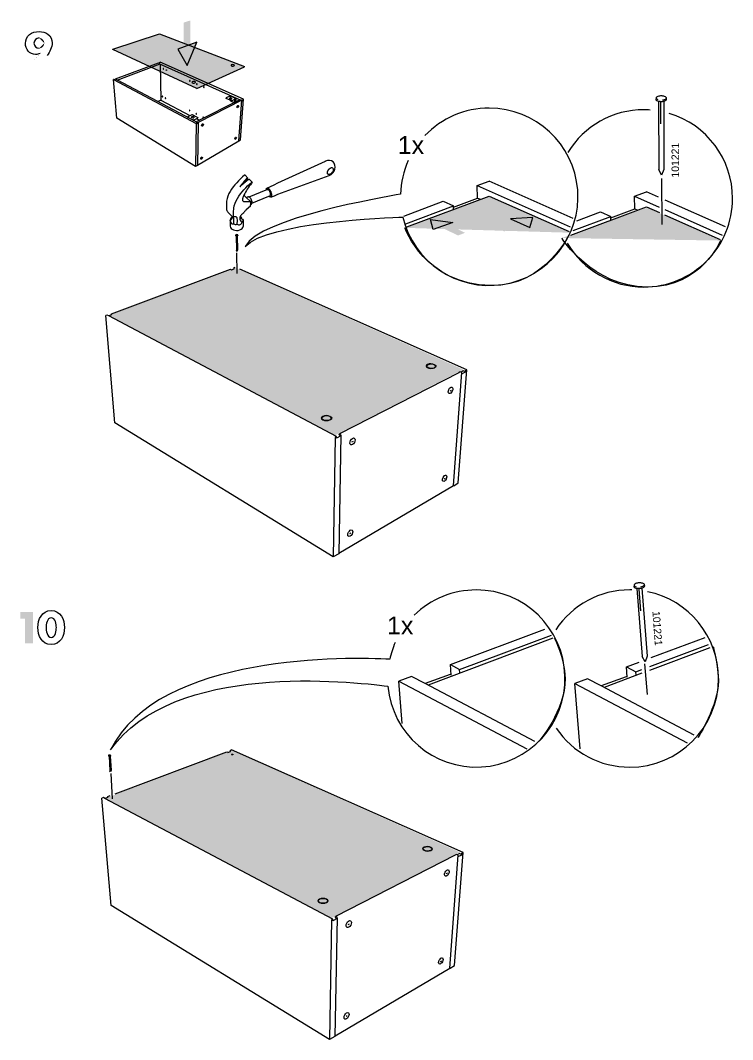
# Model space of a CAD drawing. Header units: metres. Extents: x -8.4 to 7.9, y -3.9 to 2.
# Drawn here: x 6.078 to 6.841, y 0.127 to 1.219 of the extents above; entities that cross this region are included whole.
import ezdxf

# ---------------------------------------------------------------- set-up
doc = ezdxf.new("R2010")
doc.units = ezdxf.units.M
doc.header["$MEASUREMENT"] = 0
for name, color, linetype, lineweight in [('PDF8_Geometry_Num_Penna__7', 7, 'Continuous', 18), ('PDF8_Solid Fills_Num_Penna__7', 7, 'Continuous', 18), ('PDF8_Text_Num_Penna__7', 7, 'Continuous', 18)]:
    doc.layers.add(name, color=color, linetype=linetype, lineweight=lineweight)
doc.layers.add('PDF8_Solid Fills_Num_Penna__2', color=7, linetype='Continuous', lineweight=18, true_color=0xc6c8ca)
doc.styles.add('GENERATED_STYLE_2', font='')
doc.styles.get('GENERATED_STYLE_2').set_extended_font_data('Arial')

msp = doc.modelspace()

# ---------------------------------------------------------------- hatches: boundary and pattern name
at = {"layer": 'PDF8_Geometry_Num_Penna__7', "linetype": 'Continuous', "lineweight": 18}
for points in [[(6.1035, 1.1948, 0.415702), (6.098, 1.2004)], [(6.098, 1.1893, 0.415602), (6.1035, 1.1948)], [(6.0895, 1.1723), (6.0991, 1.1836), (6.099, 1.1837)], [(6.0828, 0.578), (6.0828, 0.5517), (6.0916, 0.5517), (6.0916, 0.5854), (6.078, 0.5854), (6.078, 0.578)]]:
    msp.add_hatch(color=7, dxfattribs=at).paths.add_polyline_path(points)
at = {"layer": 'PDF8_Solid Fills_Num_Penna__2', "linetype": 'Continuous', "lineweight": 18, "true_color": 0xc6c8ca}
for points in [[(6.3183, 1.1693), (6.2669, 1.1458), (6.177, 1.1881), (6.2271, 1.2045)], [(6.4897, 0.9969), (6.58, 1.0302), (6.6666, 0.9917)], [(6.6576, 0.986), (6.7492, 1.0186), (6.8277, 0.9833)], [(6.5521, 0.8451), (6.4143, 0.7743), (6.1721, 0.9026), (6.3081, 0.9542)], [(6.5486, 0.3278), (6.4109, 0.2571), (6.1686, 0.3854), (6.3046, 0.4369)]]:
    msp.add_hatch(color=9, dxfattribs=at).paths.add_polyline_path(points)
at = {"layer": 'PDF8_Solid Fills_Num_Penna__7', "linetype": 'Continuous', "lineweight": 18}
for points in [[(6.2601, 1.1852), (6.2601, 1.2192), (6.2529, 1.2169), (6.2529, 1.1814)], [(6.2567, 1.171), (6.267, 1.196), (6.2464, 1.1884)], [(6.5172, 1.0059), (6.541, 1.0028), (6.5198, 0.9951)], [(6.6197, 1.0024), (6.5961, 0.9931), (6.5889, 0.9965), (6.6125, 1.0059)], [(6.6268, 1.0079), (6.6029, 1.0067), (6.6234, 0.9974)], [(6.5238, 0.9998), (6.5466, 0.9887), (6.5541, 0.9916), (6.5312, 1.0027)]]:
    msp.add_hatch(color=7, dxfattribs=at).paths.add_polyline_path(points)

# ---------------------------------------------------------------- linework, layer by layer
at = {"layer": 'PDF8_Geometry_Num_Penna__7', "color": 7, "linetype": 'Continuous', "lineweight": 18, "flags": 128}
for points in [[(6.1768, 1.1885), (6.2271, 1.2048), (6.3181, 1.1697)], [(6.1768, 1.1881), (6.1768, 1.1885)], [(6.2669, 1.1464), (6.1768, 1.1881)], [(6.1799, 1.1565), (6.2258, 1.1737), (6.2262, 1.1735)], [(6.1817, 1.1552), (6.2275, 1.1725)], [(6.2262, 1.1735), (6.2272, 1.1738), (6.2272, 1.1743)], [(6.2263, 1.173), (6.2262, 1.1735)], [(6.2263, 1.1731), (6.314, 1.1338)], [(6.2272, 1.1743), (6.2276, 1.1745)], [(6.2275, 1.1725), (6.2285, 1.1337)], [(6.317, 1.1348), (6.2276, 1.1745)], [(6.2669, 1.1464), (6.318, 1.1693), (6.3181, 1.1697)], [(6.1782, 1.156), (6.1776, 1.1558)], [(6.1776, 1.1558), (6.2662, 1.1087)], [(6.1811, 1.1143), (6.1776, 1.1558)], [(6.1788, 1.1556), (6.1782, 1.156)], [(6.1799, 1.1561), (6.1788, 1.1556)], [(6.1799, 1.1561), (6.1799, 1.1565)], [(6.1819, 1.155), (6.1799, 1.1561)], [(6.2661, 1.1105), (6.1819, 1.155)], [(6.2982, 1.1357), (6.2982, 1.136), (6.2982, 1.136), (6.2983, 1.136), (6.2983, 1.1361), (6.2983, 1.1361), (6.2984, 1.1361)], [(6.3022, 1.138), (6.2984, 1.1361)], [(6.3023, 1.138), (6.3027, 1.1378), (6.3027, 1.1378), (6.3027, 1.1378)], [(6.3027, 1.1378), (6.3027, 1.1378), (6.3027, 1.1378), (6.3027, 1.1377), (6.3028, 1.1377)], [(6.3028, 1.1377), (6.3028, 1.1377), (6.3028, 1.1377), (6.3029, 1.1377), (6.3029, 1.1377), (6.303, 1.1377), (6.303, 1.1377), (6.3035, 1.138)], [(6.3036, 1.138), (6.3081, 1.1359), (6.3076, 1.1356)], [(6.2285, 1.1337), (6.2256, 1.1324)], [(6.2285, 1.1336), (6.2595, 1.1174)], [(6.3128, 1.1342), (6.2663, 1.1105)], [(6.3145, 1.134), (6.3151, 1.1338), (6.2684, 1.1098)], [(6.2982, 1.1357), (6.2982, 1.1357), (6.2982, 1.1356), (6.2983, 1.1356), (6.2983, 1.1356), (6.2984, 1.1355), (6.2984, 1.1355)], [(6.3025, 1.1336), (6.2984, 1.1355)], [(6.3076, 1.1355), (6.3076, 1.1355), (6.3076, 1.1355), (6.3076, 1.1356), (6.3076, 1.1356), (6.3076, 1.1356), (6.3076, 1.1356)], [(6.3076, 1.1356), (6.3076, 1.1355)], [(6.3076, 1.1347), (6.3077, 1.1347), (6.3078, 1.1347), (6.3079, 1.1347)], [(6.3076, 1.1324), (6.308, 1.1324), (6.3078, 1.132)], [(6.3083, 1.1353), (6.3079, 1.1354), (6.3079, 1.1354), (6.3079, 1.1354), (6.3078, 1.1354), (6.3078, 1.1355), (6.3077, 1.1355), (6.3077, 1.1355)], [(6.3083, 1.1357), (6.3083, 1.1357), (6.3083, 1.1358), (6.3083, 1.1358), (6.3082, 1.1359), (6.3082, 1.1359)], [(6.3083, 1.1352), (6.3083, 1.1353), (6.3083, 1.1357)], [(6.3084, 1.1351), (6.3084, 1.1351), (6.3084, 1.1352), (6.3084, 1.1352), (6.3084, 1.1352), (6.3083, 1.1352)], [(6.3084, 1.1351), (6.3084, 1.1347), (6.3084, 1.1347), (6.3084, 1.1347), (6.3084, 1.1347), (6.3084, 1.1347)], [(6.3089, 1.1349), (6.3085, 1.1351), (6.3085, 1.1351), (6.3084, 1.1351), (6.3084, 1.1351)], [(6.3088, 1.1322), (6.309, 1.1348)], [(6.309, 1.1348), (6.309, 1.1348), (6.309, 1.1349), (6.309, 1.1349), (6.3089, 1.1349)], [(6.3105, 1.1267), (6.3111, 1.127)], [(6.3118, 1.0901), (6.312, 1.0901), (6.3137, 1.0911), (6.317, 1.1348)], [(6.3119, 1.0902), (6.3151, 1.1338)], [(6.3145, 1.134), (6.3139, 1.1337)], [(6.3151, 1.1333), (6.3165, 1.134)], [(6.3165, 1.1345), (6.317, 1.1348)], [(6.3165, 1.134), (6.3165, 1.1345)], [(6.7613, 1.1325), (6.7616, 1.0595)], [(6.7634, 1.1316), (6.7634, 1.1084)], [(6.7669, 1.1324), (6.7671, 1.0595)], [(6.2654, 1.0625), (6.1811, 1.1143)], [(6.257, 1.1155), (6.2571, 1.1156), (6.2571, 1.1156), (6.2571, 1.1157), (6.2571, 1.1157), (6.2572, 1.1158), (6.2572, 1.1158), (6.2573, 1.1159)], [(6.2571, 1.1152), (6.257, 1.1155)], [(6.2573, 1.1151), (6.2577, 1.1153)], [(6.2579, 1.1155), (6.2579, 1.1154)], [(6.2634, 1.1124), (6.2677, 1.1146), (6.2678, 1.1146), (6.2678, 1.1146), (6.2679, 1.1147), (6.2679, 1.1147), (6.2679, 1.1148), (6.2679, 1.1148)], [(6.2677, 1.1153), (6.2678, 1.1152), (6.2678, 1.1152), (6.2679, 1.1152), (6.2679, 1.1151), (6.2679, 1.1151)], [(6.2679, 1.1151), (6.2679, 1.1148)], [(6.2628, 1.113), (6.2627, 1.113), (6.2627, 1.113), (6.2626, 1.113), (6.2626, 1.113), (6.2625, 1.113), (6.2625, 1.113), (6.2619, 1.1127)], [(6.2627, 1.1125), (6.2627, 1.1125), (6.2628, 1.1126), (6.2628, 1.1126), (6.2628, 1.1127)], [(6.2627, 1.1122), (6.2627, 1.1125)], [(6.2628, 1.1127), (6.2628, 1.1129), (6.2628, 1.113)], [(6.2628, 1.1129), (6.2628, 1.1129), (6.2629, 1.1129), (6.2629, 1.1129), (6.2629, 1.1129), (6.2629, 1.1128), (6.2629, 1.1128), (6.2629, 1.1128), (6.2628, 1.1128), (6.2628, 1.1127), (6.2628, 1.1127)], [(6.2634, 1.112), (6.2634, 1.112), (6.2634, 1.1119), (6.2633, 1.1118)], [(6.2634, 1.1124), (6.2634, 1.112)], [(6.2662, 1.1087), (6.2654, 1.0625)], [(6.2661, 1.1105), (6.2684, 1.1093), (6.2668, 1.1084), (6.2668, 1.109)], [(6.2668, 1.109), (6.2662, 1.1087)], [(6.2669, 1.1136), (6.2696, 1.1122)], [(6.2684, 1.1098), (6.2675, 1.0638)], [(6.2684, 1.1098), (6.2678, 1.1101)], [(6.2678, 1.1097), (6.2678, 1.1101)], [(6.2726, 1.107), (6.2732, 1.1073)], [(6.3083, 1.0927), (6.3088, 1.093)], [(6.2676, 1.064), (6.3119, 1.0902)], [(6.2718, 1.0715), (6.2723, 1.0718)], [(6.2675, 1.0638), (6.2654, 1.0625)], [(6.4098, 1.0545), (6.4096, 1.0544), (6.4094, 1.0543), (6.4091, 1.0542), (6.4089, 1.0542), (6.4087, 1.0541), (6.4085, 1.0541), (6.4083, 1.0541), (6.4081, 1.0541), (6.4079, 1.0541), (6.4078, 1.0541), (6.4076, 1.0542), (6.4075, 1.0543), (6.4074, 1.0543), (6.4073, 1.0544), (6.4072, 1.0545), (6.4071, 1.0546), (6.407, 1.0548), (6.4069, 1.0549), (6.4069, 1.055), (6.4068, 1.0552), (6.4068, 1.0553), (6.4068, 1.0555), (6.4068, 1.0557), (6.4068, 1.0559), (6.4068, 1.0561), (6.4068, 1.0563), (6.4068, 1.0565), (6.4068, 1.0567), (6.4069, 1.0569), (6.4069, 1.0572), (6.407, 1.0574), (6.4071, 1.0576), (6.4072, 1.0578), (6.4073, 1.0581), (6.4074, 1.0583), (6.4075, 1.0586), (6.4076, 1.0588), (6.4078, 1.059), (6.4079, 1.0593), (6.4081, 1.0595), (6.4083, 1.0597), (6.4085, 1.0599), (6.4087, 1.0601), (6.4089, 1.0603), (6.4091, 1.0605), (6.4094, 1.0606), (6.4096, 1.0608), (6.4099, 1.0609)], [(6.7644, 1.0534), (6.7616, 1.0595)], [(6.7671, 1.0595), (6.7644, 1.0534)], [(6.3226, 1.0487), (6.3216, 1.048), (6.3206, 1.0473), (6.3196, 1.0466), (6.3186, 1.0459)], [(6.3232, 1.0486), (6.3226, 1.0487)], [(6.7652, 1.0005), (6.7649, 1.0497)], [(6.3415, 1.0391), (6.3414, 1.0389), (6.3413, 1.0386), (6.3412, 1.0384), (6.3412, 1.0382), (6.3412, 1.0379), (6.3412, 1.0377), (6.3411, 1.0375), (6.3426, 1.0381)], [(6.3426, 1.0381), (6.3427, 1.0381), (6.3429, 1.0382), (6.3431, 1.0381), (6.3432, 1.0381), (6.3434, 1.038), (6.3436, 1.0379), (6.3438, 1.0377), (6.344, 1.0375)], [(6.5417, 1.0191), (6.5676, 1.0288), (6.5672, 1.0423)], [(6.5672, 1.0423), (6.5798, 1.047)], [(6.5672, 1.0423), (6.6666, 0.9981)], [(6.6699, 1.007), (6.5798, 1.047)], [(6.3173, 1.0319), (6.3197, 1.0296), (6.3216, 1.0303)], [(6.3197, 1.0296), (6.3244, 1.025), (6.3243, 1.0217)], [(6.3216, 1.0303), (6.3217, 1.0304), (6.3219, 1.0304), (6.3221, 1.0304), (6.3223, 1.0303), (6.3225, 1.0302), (6.3227, 1.0301), (6.323, 1.03), (6.3411, 1.0375)], [(6.4919, 0.9979), (6.5799, 1.0309), (6.6656, 0.9931)], [(6.5676, 1.0288), (6.5706, 1.0275)], [(6.7102, 1.0076), (6.736, 1.0173), (6.7357, 1.0309)], [(6.7357, 1.0309), (6.7483, 1.0355)], [(6.7357, 1.0309), (6.762, 1.0191)], [(6.7614, 1.0297), (6.7483, 1.0355)], [(6.3243, 1.0201), (6.3199, 1.0162)], [(6.3243, 1.0201), (6.3243, 1.0217), (6.325, 1.022)], [(6.325, 1.022), (6.3252, 1.0221), (6.3253, 1.0222), (6.3255, 1.0223), (6.3256, 1.0225), (6.3256, 1.0227), (6.3257, 1.023), (6.3258, 1.0232)], [(6.4886, 1.0094), (6.5306, 1.0255), (6.5417, 1.0205)], [(6.4906, 1.0013), (6.5417, 1.0205)], [(6.5418, 1.0167), (6.5417, 1.0205)], [(6.6675, 0.9891), (6.7484, 1.0195), (6.7625, 1.0132)], [(6.736, 1.0173), (6.739, 1.016)], [(6.7679, 1.0165), (6.8294, 0.9892)], [(6.833, 0.9979), (6.7683, 1.0266)], [(6.3047, 1.0091), (6.3043, 1.0095)], [(6.307, 1.0087), (6.3067, 1.0086), (6.3063, 1.0086)], [(6.316, 1.0055), (6.3159, 1.0056)], [(6.3164, 1.005), (6.3164, 0.9985)], [(6.6698, 0.9939), (6.7102, 1.009)], [(6.6737, 1.0046), (6.699, 1.0141), (6.7102, 1.009)], [(6.7103, 1.0052), (6.7102, 1.009)], [(6.7678, 1.0108), (6.8272, 0.9844)], [(6.3084, 0.9889), (6.3084, 0.9888)], [(6.309, 0.9884), (6.3093, 0.9729)], [(6.3102, 0.9884), (6.3104, 0.9729)], [(6.3099, 0.9716), (6.3093, 0.9729)], [(6.3104, 0.9729), (6.3099, 0.9716)], [(6.3101, 0.9481), (6.3098, 0.9703)], [(6.1755, 0.9048), (6.3031, 0.9526), (6.3042, 0.9521)], [(6.3042, 0.9519), (6.3068, 0.9529), (6.3068, 0.9543)], [(6.3068, 0.9543), (6.3081, 0.9548)], [(6.5559, 0.8447), (6.3129, 0.9526)], [(6.1709, 0.9035), (6.1693, 0.9029)], [(6.179, 0.788), (6.1693, 0.9029)], [(6.1725, 0.9026), (6.1709, 0.9035)], [(6.1755, 0.9037), (6.1725, 0.9026)], [(6.4166, 0.7732), (6.1725, 0.9026)], [(6.1756, 0.9038), (6.1755, 0.9048)], [(6.5474, 0.8417), (6.4195, 0.7762)], [(6.5416, 0.7208), (6.542, 0.7206), (6.5469, 0.7236), (6.5559, 0.8447)], [(6.5418, 0.7209), (6.5506, 0.8419)], [(6.549, 0.8426), (6.5474, 0.8417)], [(6.5506, 0.8419), (6.549, 0.8426)], [(6.5545, 0.8425), (6.552, 0.8436), (6.5498, 0.8424)], [(6.5507, 0.8405), (6.5545, 0.8425)], [(6.5545, 0.8425), (6.5547, 0.844)], [(6.5547, 0.844), (6.5559, 0.8447)], [(6.5505, 0.8406), (6.5507, 0.8405)], [(6.538, 0.8223), (6.5395, 0.8231)], [(6.4129, 0.6442), (6.179, 0.788)], [(6.4194, 0.7752), (6.4195, 0.7762)], [(6.421, 0.7754), (6.4195, 0.7762)], [(6.4151, 0.7724), (6.4129, 0.6442)], [(6.4166, 0.7732), (6.4151, 0.7724)], [(6.4192, 0.775), (6.4212, 0.774), (6.4166, 0.7716), (6.4166, 0.7732)], [(6.4212, 0.7752), (6.4188, 0.6477)], [(6.4329, 0.7676), (6.4345, 0.7684)], [(6.419, 0.6483), (6.5418, 0.7209)], [(6.5317, 0.7279), (6.5331, 0.7288)], [(6.4307, 0.6692), (6.432, 0.67)], [(6.4188, 0.6477), (6.4129, 0.6442)], [(6.738, 0.6104), (6.7436, 0.5377)], [(6.7401, 0.6097), (6.7419, 0.5865)], [(6.7435, 0.6108), (6.7491, 0.538)], [(6.5151, 0.5065), (6.515, 0.5073), (6.6485, 0.5575)], [(6.5392, 0.5177), (6.5384, 0.5289), (6.6397, 0.5669)], [(6.5384, 0.5289), (6.5483, 0.5236), (6.6465, 0.5605)], [(6.7535, 0.5364), (6.8111, 0.558)], [(6.7518, 0.523), (6.8166, 0.5473)], [(6.7521, 0.5269), (6.8147, 0.5504)], [(6.7468, 0.5318), (6.7436, 0.5377)], [(6.7491, 0.538), (6.7468, 0.5318)], [(6.7278, 0.5153), (6.7269, 0.5264), (6.7404, 0.5314)], [(6.7269, 0.5264), (6.7369, 0.5212), (6.7433, 0.5236)], [(6.7493, 0.4968), (6.7466, 0.5296)], [(6.4966, 0.5163), (6.4831, 0.5113)], [(6.5115, 0.5085), (6.4966, 0.5163)], [(6.538, 0.5184), (6.5115, 0.5085)], [(6.5486, 0.5199), (6.5483, 0.5236)], [(6.6852, 0.5138), (6.6717, 0.5088)], [(6.7, 0.506), (6.6852, 0.5138)], [(6.7265, 0.5159), (6.7, 0.506)], [(6.7036, 0.5041), (6.7035, 0.5048), (6.7437, 0.5199)], [(6.7372, 0.5174), (6.7369, 0.5212)], [(6.4831, 0.5113), (6.6201, 0.4385)], [(6.4869, 0.4659), (6.4831, 0.5113)], [(6.6287, 0.4463), (6.5115, 0.5085)], [(6.6717, 0.5088), (6.7921, 0.4449)], [(6.6775, 0.4385), (6.6717, 0.5088)], [(6.7996, 0.4532), (6.7, 0.506)], [(6.3002, 0.4347), (6.3028, 0.4357), (6.3028, 0.4371)], [(6.3028, 0.4371), (6.3041, 0.4376)], [(6.552, 0.3274), (6.3041, 0.4376)], [(6.1722, 0.4312), (6.1722, 0.431)], [(6.1729, 0.4307), (6.1739, 0.4152)], [(6.174, 0.4307), (6.1751, 0.4153)], [(6.1794, 0.3905), (6.2991, 0.4354), (6.3002, 0.4349)], [(6.1746, 0.4139), (6.1739, 0.4152)], [(6.1751, 0.4153), (6.1746, 0.4139)], [(6.1766, 0.3852), (6.175, 0.4121)], [(6.1669, 0.3863), (6.1653, 0.3857)], [(6.175, 0.2707), (6.1653, 0.3857)], [(6.1685, 0.3853), (6.1669, 0.3863)], [(6.1715, 0.3865), (6.1685, 0.3853)], [(6.4126, 0.256), (6.1685, 0.3853)], [(6.1715, 0.3876), (6.174, 0.3885)], [(6.1716, 0.3865), (6.1715, 0.3876)], [(6.5434, 0.3245), (6.4155, 0.259)], [(6.5376, 0.2036), (6.538, 0.2034), (6.5429, 0.2063), (6.552, 0.3274)], [(6.5378, 0.2037), (6.5466, 0.3246)], [(6.545, 0.3253), (6.5434, 0.3245)], [(6.5466, 0.3246), (6.545, 0.3253)], [(6.5505, 0.3252), (6.548, 0.3264), (6.5458, 0.3251)], [(6.5465, 0.3233), (6.5467, 0.3232)], [(6.5467, 0.3232), (6.5505, 0.3252)], [(6.5505, 0.3252), (6.5507, 0.3268)], [(6.5507, 0.3268), (6.552, 0.3274)], [(6.534, 0.3051), (6.5355, 0.3059)], [(6.4089, 0.127), (6.175, 0.2707)], [(6.4111, 0.2552), (6.4089, 0.127)], [(6.4126, 0.256), (6.4111, 0.2552)], [(6.4152, 0.2578), (6.4172, 0.2567), (6.4126, 0.2543), (6.4126, 0.256)], [(6.4172, 0.258), (6.4148, 0.1305)], [(6.417, 0.2582), (6.4155, 0.259)], [(6.4155, 0.2579), (6.4155, 0.259)], [(6.4289, 0.2504), (6.4305, 0.2512)], [(6.5277, 0.2107), (6.5291, 0.2116)], [(6.415, 0.131), (6.5378, 0.2037)], [(6.4267, 0.152), (6.428, 0.1528)], [(6.4148, 0.1305), (6.4089, 0.127)]]:
    msp.add_lwpolyline(points, dxfattribs=at)
for points in [[(6.2567, 1.171), (6.267, 1.196), (6.2464, 1.1884)], [(6.231, 1.1677), (6.231, 1.1677), (6.2309, 1.1677), (6.2309, 1.1677), (6.2308, 1.1677), (6.2308, 1.1677), (6.2308, 1.1676), (6.2308, 1.1676), (6.2308, 1.1675), (6.2308, 1.1675), (6.2308, 1.1674), (6.2308, 1.1673), (6.2308, 1.1673), (6.2308, 1.1672), (6.2309, 1.1672), (6.2309, 1.1671), (6.2309, 1.1671), (6.231, 1.167), (6.231, 1.167), (6.2311, 1.167), (6.2311, 1.167), (6.2312, 1.167), (6.2312, 1.167), (6.2312, 1.167), (6.2312, 1.1671), (6.2313, 1.1671), (6.2313, 1.1672), (6.2313, 1.1672), (6.2313, 1.1673), (6.2313, 1.1674), (6.2312, 1.1674), (6.2312, 1.1675), (6.2312, 1.1676), (6.2311, 1.1676), (6.2311, 1.1677), (6.2311, 1.1677)], [(6.2594, 1.1548), (6.2594, 1.1548), (6.2593, 1.1548), (6.2593, 1.1548), (6.2592, 1.1548), (6.2592, 1.1548), (6.2592, 1.1547), (6.2592, 1.1547), (6.2591, 1.1546), (6.2591, 1.1546), (6.2591, 1.1545), (6.2591, 1.1544), (6.2592, 1.1544), (6.2592, 1.1543), (6.2592, 1.1542), (6.2593, 1.1542), (6.2593, 1.1541), (6.2594, 1.1541), (6.2594, 1.1541), (6.2595, 1.1541), (6.2595, 1.154), (6.2596, 1.1541), (6.2596, 1.1541), (6.2596, 1.1541), (6.2597, 1.1541), (6.2597, 1.1542), (6.2597, 1.1542), (6.2597, 1.1543), (6.2597, 1.1544), (6.2597, 1.1544), (6.2597, 1.1545), (6.2596, 1.1546), (6.2596, 1.1546), (6.2596, 1.1547), (6.2595, 1.1547), (6.2595, 1.1548)], [(6.2669, 1.1514), (6.2668, 1.1514), (6.2668, 1.1514), (6.2667, 1.1514), (6.2667, 1.1514), (6.2666, 1.1514), (6.2666, 1.1514), (6.2666, 1.1513), (6.2666, 1.1513), (6.2666, 1.1512), (6.2666, 1.1511), (6.2666, 1.1511), (6.2666, 1.151), (6.2666, 1.1509), (6.2667, 1.1509), (6.2667, 1.1508), (6.2667, 1.1508), (6.2668, 1.1507), (6.2668, 1.1507), (6.2669, 1.1507), (6.2669, 1.1507), (6.267, 1.1507), (6.267, 1.1507), (6.2671, 1.1507), (6.2671, 1.1508), (6.2671, 1.1508), (6.2671, 1.1509), (6.2671, 1.1509), (6.2671, 1.151), (6.2671, 1.1511), (6.2671, 1.1511), (6.2671, 1.1512), (6.267, 1.1513), (6.267, 1.1513), (6.267, 1.1514), (6.2669, 1.1514)], [(6.2745, 1.148), (6.2745, 1.148), (6.2744, 1.148), (6.2744, 1.148), (6.2743, 1.148), (6.2743, 1.1479), (6.2742, 1.1479), (6.2742, 1.1478), (6.2742, 1.1478), (6.2742, 1.1477), (6.2742, 1.1476), (6.2742, 1.1476), (6.2742, 1.1475), (6.2743, 1.1474), (6.2743, 1.1474), (6.2743, 1.1473), (6.2744, 1.1473), (6.2744, 1.1472), (6.2745, 1.1472), (6.2745, 1.1472), (6.2746, 1.1472), (6.2746, 1.1472), (6.2747, 1.1472), (6.2747, 1.1472), (6.2748, 1.1473), (6.2748, 1.1473), (6.2748, 1.1474), (6.2748, 1.1474), (6.2748, 1.1475), (6.2748, 1.1476), (6.2748, 1.1476), (6.2747, 1.1477), (6.2747, 1.1478), (6.2747, 1.1478), (6.2746, 1.1479), (6.2746, 1.1479)], [(6.2301, 1.1379), (6.2301, 1.1379), (6.23, 1.1379), (6.23, 1.1379), (6.23, 1.1379), (6.2299, 1.1379), (6.2299, 1.1378), (6.2299, 1.1378), (6.2299, 1.1377), (6.2299, 1.1377), (6.2299, 1.1376), (6.2299, 1.1376), (6.2299, 1.1375), (6.23, 1.1374), (6.23, 1.1374), (6.23, 1.1373), (6.2301, 1.1373), (6.2301, 1.1372), (6.2301, 1.1372), (6.2302, 1.1372), (6.2302, 1.1372), (6.2303, 1.1372), (6.2303, 1.1372), (6.2303, 1.1372), (6.2304, 1.1373), (6.2304, 1.1373), (6.2304, 1.1374), (6.2304, 1.1374), (6.2304, 1.1375), (6.2304, 1.1375), (6.2303, 1.1376), (6.2303, 1.1377), (6.2303, 1.1377), (6.2303, 1.1378), (6.2302, 1.1378), (6.2302, 1.1378)], [(6.2333, 1.1362), (6.2333, 1.1363), (6.2332, 1.1363), (6.2332, 1.1363), (6.2332, 1.1362), (6.2331, 1.1362), (6.2331, 1.1362), (6.2331, 1.1361), (6.2331, 1.1361), (6.2331, 1.136), (6.2331, 1.136), (6.2331, 1.1359), (6.2331, 1.1359), (6.2331, 1.1358), (6.2332, 1.1357), (6.2332, 1.1357), (6.2333, 1.1356), (6.2333, 1.1356), (6.2333, 1.1356), (6.2334, 1.1356), (6.2334, 1.1356), (6.2335, 1.1356), (6.2335, 1.1356), (6.2335, 1.1356), (6.2336, 1.1356), (6.2336, 1.1357), (6.2336, 1.1357), (6.2336, 1.1358), (6.2336, 1.1358), (6.2336, 1.1359), (6.2335, 1.136), (6.2335, 1.136), (6.2335, 1.1361), (6.2335, 1.1361), (6.2334, 1.1362), (6.2334, 1.1362)], [(6.3023, 1.138), (6.3022, 1.138), (6.3022, 1.138)], [(6.3027, 1.1378), (6.3026, 1.1378), (6.3026, 1.1378), (6.3026, 1.1378), (6.3027, 1.1377), (6.3027, 1.1377)], [(6.3035, 1.138), (6.3036, 1.138), (6.3036, 1.1379)], [(6.3082, 1.1359), (6.3082, 1.1359)], [(6.3083, 1.1352), (6.3083, 1.1352), (6.3083, 1.1352)], [(6.2592, 1.123), (6.2591, 1.123), (6.2591, 1.123), (6.259, 1.123), (6.259, 1.123), (6.2589, 1.123), (6.2589, 1.123), (6.2589, 1.1229), (6.2589, 1.1229), (6.2589, 1.1228), (6.2589, 1.1228), (6.2589, 1.1227), (6.2589, 1.1226), (6.2589, 1.1226), (6.259, 1.1225), (6.259, 1.1224), (6.2591, 1.1224), (6.2591, 1.1224), (6.2592, 1.1223), (6.2592, 1.1223), (6.2592, 1.1223), (6.2593, 1.1223), (6.2593, 1.1223), (6.2594, 1.1223), (6.2594, 1.1224), (6.2594, 1.1224), (6.2594, 1.1225), (6.2594, 1.1225), (6.2594, 1.1226), (6.2594, 1.1227), (6.2594, 1.1227), (6.2594, 1.1228), (6.2593, 1.1228), (6.2593, 1.1229), (6.2592, 1.1229), (6.2592, 1.123)], [(6.2663, 1.1193), (6.2663, 1.1194), (6.2662, 1.1194), (6.2662, 1.1194), (6.2661, 1.1194), (6.2661, 1.1193), (6.2661, 1.1193), (6.2661, 1.1193), (6.266, 1.1192), (6.266, 1.1191), (6.266, 1.1191), (6.266, 1.119), (6.2661, 1.119), (6.2661, 1.1189), (6.2661, 1.1188), (6.2662, 1.1188), (6.2662, 1.1187), (6.2663, 1.1187), (6.2663, 1.1187), (6.2664, 1.1186), (6.2664, 1.1186), (6.2665, 1.1186), (6.2665, 1.1186), (6.2665, 1.1187), (6.2666, 1.1187), (6.2666, 1.1187), (6.2666, 1.1188), (6.2666, 1.1189), (6.2666, 1.1189), (6.2666, 1.119), (6.2666, 1.119), (6.2665, 1.1191), (6.2665, 1.1192), (6.2665, 1.1192), (6.2664, 1.1193), (6.2664, 1.1193)], [(6.2737, 1.1156), (6.2736, 1.1156), (6.2736, 1.1156), (6.2735, 1.1156), (6.2735, 1.1156), (6.2735, 1.1156), (6.2734, 1.1155), (6.2734, 1.1155), (6.2734, 1.1154), (6.2734, 1.1154), (6.2734, 1.1153), (6.2734, 1.1153), (6.2734, 1.1152), (6.2734, 1.1151), (6.2735, 1.1151), (6.2735, 1.115), (6.2736, 1.115), (6.2736, 1.1149), (6.2737, 1.1149), (6.2737, 1.1149), (6.2738, 1.1149), (6.2738, 1.1149), (6.2739, 1.1149), (6.2739, 1.1149), (6.2739, 1.1149), (6.2739, 1.115), (6.274, 1.115), (6.274, 1.1151), (6.274, 1.1151), (6.2739, 1.1152), (6.2739, 1.1153), (6.2739, 1.1153), (6.2739, 1.1154), (6.2738, 1.1155), (6.2738, 1.1155), (6.2737, 1.1155)], [(6.2628, 1.1127), (6.2628, 1.1127)], [(6.5172, 1.0059), (6.541, 1.0028), (6.5198, 0.9951)], [(6.6268, 1.0079), (6.6029, 1.0067), (6.6234, 0.9974)]]:
    msp.add_lwpolyline(points, close=True, dxfattribs=at)
for points in [[(6.3035, 1.1709), (6.3036, 1.1709), (6.3036, 1.1708), (6.3037, 1.1708), (6.3038, 1.1707), (6.3039, 1.1706), (6.304, 1.1706), (6.3041, 1.1705, 0.242782), (6.3071, 1.1708)], [(6.2616, 1.1528), (6.2617, 1.1527), (6.2618, 1.1526), (6.2618, 1.1525), (6.2619, 1.1525), (6.262, 1.1524), (6.2622, 1.1524, 0.27382), (6.2655, 1.1527)], [(6.3027, 1.136), (6.3026, 1.1351, -0.216321), (6.3019, 1.1356)], [(6.7656, 1.134, 0.049247), (6.7678, 1.1344, 0.115419), (6.7695, 1.1354, 0.426891), (6.7695, 1.1367, 0.113517), (6.7678, 1.1377, 0.0773), (6.7642, 1.1383, 0.078046), (6.7607, 1.1378, 0.116647), (6.759, 1.1369, 0.427435), (6.759, 1.1355, 0.113527), (6.7607, 1.1345)], [(6.3082, 1.135), (6.3082, 1.1349), (6.3082, 1.135), (6.3082, 1.135), (6.3082, 1.135), (6.3082, 1.135), (6.3045, 1.1331, -0.200134), (6.3037, 1.1331), (6.3025, 1.1336), (6.3026, 1.1335), (6.3026, 1.1335), (6.3026, 1.1334), (6.3027, 1.1333), (6.3027, 1.1333), (6.3028, 1.1332), (6.3028, 1.1332), (6.3029, 1.1331), (6.307, 1.1313)], [(6.4875, 1.0085, 2.068375), (6.58, 1.1252, 0.206017), (6.5112, 1.0957)], [(6.7696, 1.135), (6.7696, 1.1343, -0.206866), (6.7693, 1.1336, -0.116815), (6.7677, 1.1326, -0.07869), (6.7641, 1.1321, -0.078313), (6.7605, 1.1327, -0.113138), (6.7589, 1.1337, -0.202241), (6.7586, 1.1344), (6.7586, 1.1352)], [(6.2677, 1.1153), (6.2624, 1.118, 0.217478), (6.2616, 1.118), (6.2573, 1.1159), (6.2578, 1.1156), (6.2579, 1.1155), (6.2579, 1.1155), (6.2579, 1.1155), (6.2579, 1.1155), (6.2579, 1.1154), (6.2579, 1.1154), (6.2578, 1.1154), (6.2577, 1.1153), (6.2577, 1.1153)], [(6.264, 1.1153, -0.369716), (6.2615, 1.1148), (6.2614, 1.1149), (6.2613, 1.1149), (6.2612, 1.115), (6.2612, 1.1151), (6.2611, 1.1151), (6.2611, 1.1152)], [(6.6635, 0.9806, 0.267007), (6.7456, 0.9335, 0.414214), (6.8406, 1.0285, 0.331291), (6.7728, 1.1195)], [(6.7524, 1.1232, 0.017662), (6.7456, 1.1235, 0.262686), (6.6643, 1.0777)], [(6.342, 1.0395, -0.004068), (6.4046, 1.0685), (6.4047, 1.0685), (6.4048, 1.0686), (6.4049, 1.0686)], [(6.3215, 1.0503), (6.321, 1.0503, 0.041652), (6.3128, 1.0408), (6.3137, 1.0417), (6.3146, 1.0425), (6.3156, 1.0434), (6.3166, 1.0442), (6.3176, 1.0451), (6.3186, 1.0459), (6.3193, 1.0469), (6.32, 1.0479), (6.3207, 1.049), (6.3215, 1.0503), (6.3185, 1.0532), (6.318, 1.0533, 0.085223), (6.3026, 1.036, 0.115579), (6.2988, 1.0255), (6.2987, 1.0241), (6.2986, 1.0227), (6.2986, 1.0214), (6.2985, 1.02), (6.2985, 1.0187), (6.2986, 1.0174), (6.2987, 1.0161), (6.299, 1.0156), (6.2993, 1.0151), (6.2995, 1.0147), (6.2998, 1.0143), (6.3001, 1.0138), (6.3004, 1.0133), (6.3043, 1.0095), (6.3044, 1.0093), (6.3044, 1.0091), (6.3045, 1.009), (6.3045, 1.0088), (6.3046, 1.0086), (6.3046, 1.0084, -0.318516), (6.3026, 1.0048), (6.3026, 1.0049), (6.3026, 1.0049), (6.3026, 1.005), (6.3026, 1.005), (6.3026, 1.0051), (6.3026, 1.0051), (6.3026, 0.9985)], [(6.3232, 1.0486), (6.3262, 1.0457), (6.3254, 1.0444, 0.067021), (6.3173, 1.0319), (6.3169, 1.0311), (6.3166, 1.0303), (6.3163, 1.0295), (6.316, 1.0287), (6.3158, 1.0283), (6.3158, 1.028), (6.3157, 1.0276), (6.3157, 1.0273), (6.3157, 1.027), (6.3157, 1.0267), (6.3158, 1.0264), (6.3159, 1.0261), (6.3161, 1.0259), (6.3163, 1.0257), (6.3165, 1.0255), (6.3167, 1.0253), (6.3169, 1.0252), (6.3172, 1.0251), (6.3175, 1.0251), (6.3178, 1.0251), (6.3244, 1.025)], [(6.3415, 1.0391), (6.3416, 1.0392), (6.3416, 1.0393), (6.3417, 1.0394), (6.3418, 1.0394), (6.3419, 1.0395), (6.342, 1.0395, -0.290209), (6.344, 1.0387), (6.3442, 1.0386), (6.3443, 1.0384), (6.3445, 1.0382), (6.3446, 1.038), (6.3448, 1.0378), (6.3449, 1.0376), (6.3451, 1.0374), (6.3452, 1.0372), (6.3453, 1.037), (6.3455, 1.0368), (6.3456, 1.0366), (6.3457, 1.0363), (6.3458, 1.0361), (6.3459, 1.0359), (6.346, 1.0357), (6.3461, 1.0354), (6.3463, 1.035), (6.3464, 1.0346), (6.3465, 1.0341), (6.3466, 1.0339), (6.3466, 1.0337), (6.3467, 1.0335), (6.3467, 1.0333), (6.3468, 1.0331), (6.3468, 1.0329), (6.3468, 1.0327), (6.3468, 1.0325), (6.3468, 1.0323), (6.3468, 1.0321), (6.3468, 1.0319), (6.3468, 1.0317), (6.3468, 1.0315), (6.3468, 1.0313), (6.3468, 1.0311), (6.3467, 1.031), (6.3467, 1.0308), (6.3466, 1.0307), (6.3466, 1.0306), (6.3465, 1.0304), (6.3464, 1.0303), (6.3464, 1.0302), (6.3463, 1.0301), (6.3462, 1.0301), (6.3461, 1.03), (6.346, 1.0299, -0.005303), (6.4087, 1.0531), (6.4087, 1.0531)], [(6.3047, 1.0091), (6.305, 1.009), (6.3053, 1.0089), (6.3055, 1.0088), (6.3058, 1.0088), (6.3061, 1.0087), (6.3063, 1.0086), (6.3063, 1.0098), (6.3062, 1.0112), (6.3062, 1.0125), (6.3062, 1.0138), (6.3063, 1.0152), (6.3064, 1.0165), (6.3065, 1.0179, -0.115107), (6.3103, 1.0284, -0.085209), (6.3257, 1.0457), (6.3262, 1.0457)], [(6.323, 1.03, -0.213546), (6.3258, 1.0232), (6.3439, 1.0308)], [(6.346, 1.0299, -0.293017), (6.3439, 1.0308), (6.3454, 1.0314)], [(6.3199, 1.0162), (6.3194, 1.0158), (6.3189, 1.0153), (6.3184, 1.0148), (6.318, 1.0143), (6.3175, 1.0138), (6.3171, 1.0132), (6.3167, 1.0127), (6.3167, 1.0126), (6.3166, 1.0126), (6.3165, 1.0125), (6.3165, 1.0124), (6.3164, 1.0123), (6.3163, 1.0122, 0.092819), (6.3137, 1.0099, 0.460056), (6.3155, 1.0029)], [(6.3046, 1.0084), (6.3044, 1.0082), (6.3042, 1.008), (6.304, 1.0078), (6.3039, 1.0076), (6.3036, 1.0074), (6.3034, 1.0072, 0.12325), (6.3026, 1.0051)], [(6.3056, 1.0088, -0.100941), (6.3062, 1.0013, 0.202657), (6.31, 1.0008, 0.484116), (6.3155, 1.0029, 0.23849), (6.3164, 1.005), (6.3164, 1.005), (6.3164, 1.005), (6.3164, 1.0051), (6.3164, 1.0051), (6.3164, 1.0051), (6.3164, 1.0052), (6.316, 1.0055), (6.3157, 1.0058), (6.3155, 1.0061), (6.3152, 1.0064), (6.3149, 1.0067), (6.3147, 1.0071, -0.0937), (6.3164, 1.0052)], [(6.3099, 0.9887, 0.04622), (6.3104, 0.9888, 0.113666), (6.3107, 0.989, 0.425211), (6.3107, 0.9893, 0.111765), (6.3104, 0.9895, 0.157316), (6.3089, 0.9895, 0.114039), (6.3085, 0.9893)], [(6.3108, 0.9889), (6.3108, 0.9888, -0.212344), (6.3107, 0.9886, -0.113838), (6.3104, 0.9884, -0.15806), (6.3088, 0.9884, -0.110988), (6.3085, 0.9886)], [(6.7422, 0.6122, 0.047603), (6.7443, 0.6128, 0.115286), (6.7459, 0.6139, 0.431081), (6.7458, 0.6153, 0.113418), (6.7441, 0.6161, 0.078464), (6.7405, 0.6165, 0.078887), (6.7369, 0.6157, 0.116383), (6.7354, 0.6146, 0.204483), (6.7351, 0.6139)], [(6.7461, 0.6136), (6.7461, 0.6128, -0.209115), (6.7459, 0.6121, -0.11626), (6.7443, 0.611, -0.078881), (6.7408, 0.6103, -0.078155), (6.7372, 0.6106, -0.113325), (6.7355, 0.6115, -0.202038), (6.7351, 0.6121), (6.7351, 0.6129)], [(6.4716, 0.5057, 2.272507), (6.5662, 0.6089, 0.197523), (6.4996, 0.5817)], [(6.7328, 0.6089, 0.006618), (6.7305, 0.6089, 0.252379), (6.6512, 0.5662)], [(6.6517, 0.4608, 0.249653), (6.7305, 0.419, 0.414208), (6.8255, 0.514, 0.355831), (6.7496, 0.607)], [(6.1745, 0.4317, 0.111716), (6.1742, 0.4319, 0.155077), (6.1726, 0.4318, 0.115284), (6.1723, 0.4316)], [(6.1746, 0.4313), (6.1746, 0.4312, -0.21645), (6.1745, 0.431, -0.119133), (6.1742, 0.4308, -0.157062), (6.1727, 0.4307, -0.1091), (6.1723, 0.4309)], [(6.1737, 0.431, 0.044643), (6.1742, 0.4312, 0.120455), (6.1745, 0.4314, 0.212207), (6.1746, 0.4315)]]:
    msp.add_lwpolyline(points, format="xyb", dxfattribs=at)
at = {"layer": 'PDF8_Geometry_Num_Penna__7', "color": 7, "linetype": 'Continuous', "lineweight": 18}
for centre, radius, start, end in [((6.3074, 1.1337), 0.00112, 358.172, 57.7658), ((6.5796, 1.0303), 0.0946, 155.8302, 178.3089), ((6.3191, 1.0102), 0.00534, 183.4833, 215.1106), ((6.3091, 0.9897), 0.000946, 227.1136, 252.1034), ((6.7382, 0.6165), 0.00428, 230.0084, 255.9476), ((6.5655, 0.5142), 0.0943, 156.0685, 167.526), ((6.1729, 0.432), 0.000951, 230.2664, 255.1105)]:
    msp.add_arc(centre, radius, start, end, dxfattribs=at)
for centre, major_axis, ratio, start_param, end_param in [((6.3053, 1.1711), (-0.00186, 0.00009), 0.407294, 2.850204, 6.563791), ((6.2636, 1.153), (-0.002, 0.00002), 0.446447, 2.8866, 6.535351), ((6.3032, 1.1356), (-0.00135, 0.00008), 0.474175, 4.0268, 6.465684), ((6.3032, 1.1356), (-0.00135, 0.00008), 0.468572, 1.165576, 4.024027), ((6.3078, 1.1323), (-0.000382, 0.00074), 0.686056, 3.994096, 8.578539), ((6.3079, 1.1339), (-0.000385, 0.000739), 0.688354, 0.255664, 3.996651), ((6.2626, 1.1154), (0.00147, 0.00002), 0.535342, 6.126514, 9.57949), ((6.4067, 1.0608), (0.00637, 0.00649), 0.843803, 4.245924, 7.388791), ((6.4099, 1.0577), (0.00291, 0.00297), 0.641291, 4.127406, 7.269876), ((6.344, 1.0347), (-0.0014, 0.00337), 0.423254, 3.141413, 5.493869), ((6.2757, 0.9486), (0.0335, 0.0601), 0.154595, 5.843372, 6.461718), ((6.3064, 1.0068), (0.00179, 0.00552), 0.605886, 2.112764, 3.580281), ((6.3095, 0.9985), (-0.00689, 0.00004), 0.639084, 6.280444, 9.426441)]:
    msp.add_ellipse(centre, major_axis=major_axis, ratio=ratio, start_param=start_param, end_param=end_param, dxfattribs=at)
for centre, major_axis, ratio in [((6.2343, 1.1658), (-0.000143, 0.000366), 0.598247), ((6.3107, 1.1269), (0.00058, 0.00123), 0.544852), ((6.2729, 1.1071), (0.00068, 0.00129), 0.585128), ((6.3084, 1.0929), (0.0006, 0.00116), 0.526043), ((6.272, 1.0717), (0.0007, 0.00121), 0.556458), ((6.5386, 0.8228), (0.00161, 0.00341), 0.545072), ((6.4336, 0.768), (0.00188, 0.00357), 0.586254), ((6.5322, 0.7285), (0.00167, 0.00321), 0.526053), ((6.4312, 0.6697), (0.00194, 0.00336), 0.557067), ((6.5346, 0.3055), (0.00161, 0.00341), 0.545078), ((6.4296, 0.2508), (0.00188, 0.00357), 0.5861), ((6.5282, 0.2113), (0.00167, 0.00321), 0.525864), ((6.4272, 0.1524), (0.00194, 0.00336), 0.557272)]:
    msp.add_ellipse(centre, major_axis=major_axis, ratio=ratio, dxfattribs=at)
for points in [[(6.0834, 1.1945), (6.0834, 1.2028), (6.0902, 1.2073), (6.0979, 1.2073)], [(6.0979, 1.2073), (6.1012, 1.2073), (6.1049, 1.2065), (6.1075, 1.2044)], [(6.1075, 1.2044), (6.1102, 1.2022), (6.112, 1.1986), (6.112, 1.1951)], [(6.0942, 1.1827), (6.0876, 1.1827), (6.0834, 1.1883), (6.0834, 1.1945)], [(6.098, 1.2004), (6.0949, 1.2004), (6.0925, 1.1979), (6.0925, 1.1948)], [(6.0925, 1.1948), (6.0925, 1.1917), (6.0949, 1.1893), (6.098, 1.1893)], [(6.112, 1.1951), (6.112, 1.1902), (6.1095, 1.1855), (6.1066, 1.1817)], [(6.099, 1.1837), (6.0975, 1.183), (6.096, 1.1827), (6.0942, 1.1827)], [(6.485, 1.0331), (6.4664, 1.0294), (6.3342, 1.0075), (6.3187, 0.9771)], [(6.3187, 0.9771), (6.3416, 1.0026), (6.4716, 1.0083), (6.4875, 1.0085)], [(6.5818, 0.935), (6.5112, 0.936), (6.4897, 0.9969), (6.4897, 0.9969)], [(6.3085, 0.9893), (6.3086, 0.9893), (6.3084, 0.9892), (6.3084, 0.9892)], [(6.3084, 0.9892), (6.3085, 0.9892), (6.3084, 0.989), (6.3085, 0.989)], [(6.3084, 0.9888), (6.3085, 0.9888), (6.3084, 0.9886), (6.3085, 0.9886)], [(6.6666, 0.9917), (6.6666, 0.9917), (6.64, 0.9342), (6.5818, 0.935)], [(6.7492, 0.9335), (6.691, 0.9335), (6.6576, 0.986), (6.6576, 0.986)], [(6.8277, 0.9833), (6.8277, 0.9833), (6.8075, 0.9335), (6.7492, 0.9335)], [(6.5176, 0.8511), (6.5148, 0.8513), (6.5125, 0.8503), (6.5124, 0.849)], [(6.5124, 0.849), (6.5124, 0.8477), (6.5145, 0.8465), (6.5173, 0.8463)], [(6.5178, 0.8463), (6.5151, 0.8464), (6.5129, 0.8477), (6.513, 0.849)], [(6.513, 0.849), (6.513, 0.8503), (6.5153, 0.8512), (6.5181, 0.8511)], [(6.5173, 0.8463), (6.5201, 0.8462), (6.5224, 0.8471), (6.5225, 0.8484)], [(6.5225, 0.8484), (6.5225, 0.8497), (6.5204, 0.8509), (6.5176, 0.8511)], [(6.523, 0.8484), (6.5229, 0.8471), (6.5206, 0.8461), (6.5178, 0.8463)], [(6.5181, 0.8511), (6.5209, 0.8509), (6.5231, 0.8497), (6.523, 0.8484)], [(6.4055, 0.7957), (6.4026, 0.7957), (6.4002, 0.7945), (6.4002, 0.793)], [(6.4002, 0.793), (6.4002, 0.7916), (6.4026, 0.7904), (6.4055, 0.7904)], [(6.4008, 0.793), (6.4008, 0.7945), (6.4031, 0.7957), (6.406, 0.7957)], [(6.406, 0.7903), (6.4031, 0.7903), (6.4008, 0.7915), (6.4008, 0.793)], [(6.4108, 0.793), (6.4108, 0.7945), (6.4084, 0.7957), (6.4055, 0.7957)], [(6.4055, 0.7904), (6.4084, 0.7904), (6.4108, 0.7916), (6.4108, 0.793)], [(6.406, 0.7957), (6.4089, 0.7957), (6.4113, 0.7945), (6.4113, 0.793)], [(6.4113, 0.793), (6.4113, 0.7915), (6.4089, 0.7903), (6.406, 0.7903)], [(6.7351, 0.6139), (6.7352, 0.6137), (6.7353, 0.6134), (6.7355, 0.6133)], [(6.0967, 0.5686), (6.0967, 0.5773), (6.1009, 0.5868), (6.111, 0.5868)], [(6.111, 0.579), (6.1064, 0.579), (6.1054, 0.5719), (6.1054, 0.5686)], [(6.111, 0.5868), (6.121, 0.5868), (6.1252, 0.5773), (6.1252, 0.5686)], [(6.1165, 0.5686), (6.1165, 0.5719), (6.1155, 0.579), (6.111, 0.579)], [(6.111, 0.5504), (6.1009, 0.5504), (6.0967, 0.5598), (6.0967, 0.5686)], [(6.1054, 0.5686), (6.1054, 0.5654), (6.1064, 0.5581), (6.111, 0.5581)], [(6.1252, 0.5686), (6.1252, 0.5598), (6.121, 0.5504), (6.111, 0.5504)], [(6.111, 0.5581), (6.1155, 0.5581), (6.1165, 0.5654), (6.1165, 0.5686)], [(6.6498, 0.5571), (6.6498, 0.5571), (6.6607, 0.5372), (6.6612, 0.514)], [(6.8198, 0.5483), (6.8198, 0.5483), (6.8254, 0.5269), (6.8255, 0.5113)], [(6.4735, 0.5346), (6.4321, 0.5368), (6.2257, 0.5416), (6.1746, 0.4375)], [(6.1746, 0.4375), (6.2411, 0.5323), (6.432, 0.5107), (6.4716, 0.5057)], [(6.6612, 0.514), (6.6618, 0.4796), (6.6329, 0.4463), (6.6329, 0.4463)], [(6.8255, 0.5113), (6.8255, 0.4851), (6.8035, 0.4507), (6.8035, 0.4507)], [(6.1723, 0.4316), (6.1724, 0.4316), (6.1722, 0.4314), (6.1722, 0.4314)], [(6.1722, 0.4314), (6.1723, 0.4314), (6.1723, 0.4313), (6.1723, 0.4313)], [(6.1722, 0.431), (6.1723, 0.431), (6.1723, 0.4309), (6.1723, 0.4309)], [(6.1746, 0.4315), (6.1746, 0.4315), (6.1745, 0.4317), (6.1745, 0.4317)], [(6.304, 0.4326), (6.304, 0.4327), (6.3043, 0.4329), (6.3048, 0.4329)], [(6.3048, 0.4322), (6.3043, 0.4322), (6.304, 0.4324), (6.304, 0.4326)], [(6.3048, 0.4329), (6.3052, 0.4329), (6.3055, 0.4327), (6.3055, 0.4326)], [(6.3055, 0.4326), (6.3055, 0.4324), (6.3052, 0.4322), (6.3048, 0.4322)], [(6.509, 0.3317), (6.5089, 0.3304), (6.5111, 0.3292), (6.5138, 0.3291)], [(6.5138, 0.3291), (6.5111, 0.3292), (6.5089, 0.3304), (6.509, 0.3317)], [(6.5141, 0.3338), (6.5113, 0.334), (6.509, 0.3331), (6.509, 0.3317)], [(6.509, 0.3317), (6.509, 0.3331), (6.5113, 0.334), (6.5141, 0.3338)], [(6.5138, 0.3291), (6.5166, 0.3289), (6.5189, 0.3298), (6.519, 0.3312)], [(6.519, 0.3312), (6.5189, 0.3298), (6.5166, 0.3289), (6.5138, 0.3291)], [(6.519, 0.3312), (6.5191, 0.3325), (6.5169, 0.3337), (6.5141, 0.3338)], [(6.5141, 0.3338), (6.5169, 0.3337), (6.5191, 0.3325), (6.519, 0.3312)], [(6.402, 0.2784), (6.3991, 0.2784), (6.3968, 0.2772), (6.3968, 0.2758)], [(6.3968, 0.2758), (6.3968, 0.2772), (6.3991, 0.2784), (6.402, 0.2784)], [(6.3968, 0.2758), (6.3968, 0.2743), (6.3991, 0.2731), (6.402, 0.2731)], [(6.402, 0.2731), (6.3991, 0.2731), (6.3968, 0.2743), (6.3968, 0.2758)], [(6.4073, 0.2758), (6.4073, 0.2772), (6.4049, 0.2784), (6.402, 0.2784)], [(6.402, 0.2784), (6.4049, 0.2784), (6.4073, 0.2772), (6.4073, 0.2758)], [(6.402, 0.2731), (6.4049, 0.2731), (6.4073, 0.2743), (6.4073, 0.2758)], [(6.4073, 0.2758), (6.4073, 0.2743), (6.4049, 0.2731), (6.402, 0.2731)]]:
    msp.add_open_spline(points, degree=3, dxfattribs=at)

# ---------------------------------------------------------------- texts
at = {"layer": 'PDF8_Text_Num_Penna__7', "color": 7, "linetype": 'Continuous', "lineweight": 18, "char_height": 0.019189, "attachment_point": 7, "style": 'GENERATED_STYLE_2'}
for insert in [(6.482, 1.076), (6.4705, 0.5612)]:
    msp.add_mtext('\\A1;{\\pql;\\fArial|b0|i0|c0|p34;1x}', dxfattribs=dict(at, insert=insert))
at = {"layer": 'PDF8_Text_Num_Penna__7', "color": 7, "linetype": 'Continuous', "lineweight": 18, "char_height": 0.007995, "attachment_point": 7, "style": 'GENERATED_STYLE_2'}
for insert, rotation in [((6.7833, 1.0508), 90), ((6.7546, 0.586), 274.2078)]:
    msp.add_mtext('\\A1;{\\pql;\\fArial|b0|i0|c0|p34;101221}', dxfattribs=dict(at, insert=insert, rotation=rotation))

doc.saveas('drawing.dxf')
